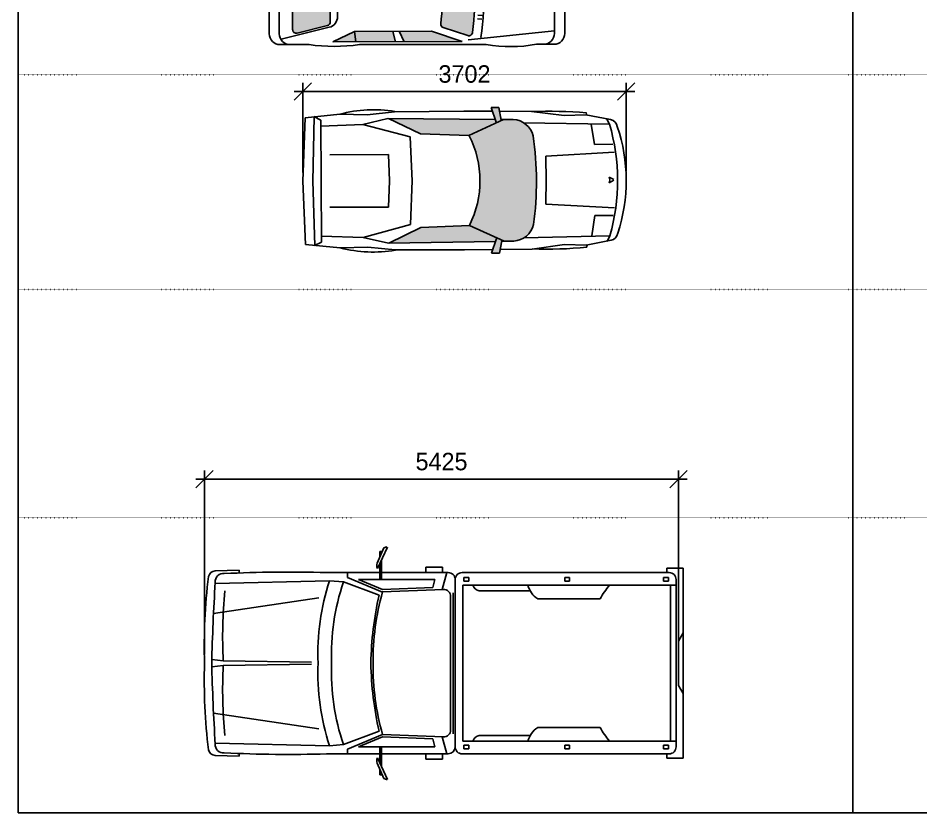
# Model space of a CAD drawing. Header units: millimetres. Extents: x 85290 to 188623, y -54691 to 10726.
# Drawn here: x 85290 to 95623, y -54691 to -45594 of the extents above; entities that cross this region are included whole.
import ezdxf

# ---------------------------------------------------------------- set-up
doc = ezdxf.new("R2010")
doc.units = ezdxf.units.MM
doc.linetypes.add('ACAD_ISO07W100', pattern=[3, 0, -3])
doc.layers.add('AUTO', color=150, linetype='Continuous')
doc.layers.add('RAZMER', color=5, linetype='Continuous')
doc.styles.add('WROMLATS', font='wromlats.shx', dxfattribs={"bigfont": 'bigfont.shx'})
doc.dimstyles.new('juka', dxfattribs={"dimscale": 100, "dimtxt": 2, "dimasz": 2, "dimexe": 1, "dimexo": 1, "dimgap": 1, "dimtad": 1, "dimtoh": 1, "dimdec": 0, "dimzin": 0, "dimdsep": 46, "dimtxsty": 'WROMLATS', "dimblk": 'OBLIQUE', "dimcen": -3, "dimdle": 1, "dimclrd": 256, "dimclre": 256, "dimclrt": 256, "dimadec": 0, "dimazin": 0, "dimtfac": 1, "dimtdec": 0, "dimtix": 1, "dimtmove": 2, "dimatfit": 3, "dimldrblk": 'ORIGIN2', "dimfxl": 1, "dimtvp": 2.5, "dimtolj": 1, "dimtzin": 0, "dimarcsym": 0})

# ---------------------------------------------------------------- blocks, each defined once
blk = doc.blocks.new('A_08')
h = blk.add_hatch(color=256)
h.paths.add_polyline_path([(-680.3581286573135, -104.688244880308), (-714.595211031552, -153.483017742823), (-679.3010708286565, -163.7212221270456), (-652.9580380275511, -112.3577849333669), (-641.6160868383631, -115.5325024954072), (-779.2130054578465, 3.238272845323081), (-1004.099884218318, 60.36877426590945), (-1170.298436974295, 32.45060144794115)])
h.paths.add_polyline_path([(-658.8333298522011, 416.0793647390528), (-478.9642170438456, 442.280726255718), (-490.234971752312, 445.6996115447109), (-484.8427237760152, 503.1720546753932), (-520.1082928808737, 513.5082434016949), (-517.4630646433579, 453.9590164059628), (-1004.327885864928, 601.6452200367785), (-879.181792453488, 488.7743264657183)])
h = blk.add_hatch(color=256)
edge = h.paths.add_edge_path()
edge.add_arc((-469.6731895103458, 331.2864055185782), 103.6500229795049, -2.328047717639896, 70.23423746243002)
edge.add_line((-434.6212776449429, 428.8296817513037), (-478.9642170438547, 442.2807262556889))
edge.add_line((-478.9642170438456, 442.280726255718), (-658.5989592887754, 416.1135052747341))
edge.add_arc((-1127.497833196336, 328.7652951011405), 476.9652647439966, -43.06446182564679, 10.55231758210249, ccw=False)
edge.add_line((-779.0337158241855, 3.083513792473241), (-641.6160868383495, -115.5325024953781))
edge.add_line((-641.6160868383631, -115.5325024954072), (-596.9930365525997, -128.0229090444045))
edge.add_arc((-574.1241266045163, -26.92721071136475), 103.650022979506, 257.2536182940331, 329.8159034740924)
edge.add_arc((-1853.451420043371, 540.4449437730218), 1502.569334557883, -24.34839396070389, -8.163750282840457)
for p, q in [((-1480.85735031707, 431.2023036220635), (-1384.288109301702, 717.5591736828355)), ((-1340.956499413574, 712.2160420475266), (-1435.30024139434, 416.717834466559)), ((-1384.288109301702, 717.5591736828355), (-1220.914664325606, 687.9737356751284)), ((-1342.427139449333, 711.7038522722723), (-1315.197586918763, 686.178942654311)), ((-1315.197586918763, 686.178942654311), (-1396.979563657575, 405.8634976108588)), ((-1129.213041219578, 610.1620597367728), (-1323.011781969231, 659.3950514994649)), ((-1220.914664325606, 687.9737356751284), (-1095.658073380415, 648.0545844909793)), ((-1095.658073380415, 648.0545844909793), (-967.6280435060435, 624.6779477575328)), ((-1129.213041219578, 610.1620597367728), (-1006.44868438772, 602.2885457996163)), ((-1129.213041219578, 610.1620597367728), (-930.4057211100699, 489.0734838225908)), ((-967.6280435060435, 624.6779477575328), (-649.3004417584107, 534.2071622614603)), ((-1006.44868438772, 602.2885457996163), (-517.463064642594, 453.9590164057299)), ((-879.181792453488, 488.7743264657329), (-1004.327885864928, 601.6452200367494)), ((-649.3004417584107, 534.2071622614603), (-519.292896222647, 495.1520804233005)), ((-1321.809777992581, 514.9402626829542), (-1053.15467843138, 437.1418206276721)), ((-930.4057211100699, 489.0734838225908), (-979.8430582064029, 284.357139642103)), ((-658.8333298522011, 416.0793647390674), (-879.181792453488, 488.7743264657329)), ((-516.8310205983707, 439.7304769655748), (-520.1082928808737, 513.5082434016804)), ((-520.1082928808737, 513.5082434016804), (-484.8427237760152, 503.1720546753932)), ((-484.8427237760152, 503.1720546753932), (-490.5271861253241, 442.5850897331984)), ((-486.5189203058399, 485.3065725630004), (-339.6439286718451, 441.1844041563891)), ((-1480.535653633975, 432.3055597094353), (-1553.011602011426, 138.9233648724039)), ((-1053.15467843138, 437.1418206276721), (-1083.872598639206, 315.6023392112693)), ((-478.9642170425541, 442.2807262559363), (-658.8333298522011, 416.0793647390674)), ((-490.2349717528577, 445.6996115448565), (-434.6212776560205, 428.829681754738)), ((-339.6439286718451, 441.1844041563891), (-196.9670819670282, 377.6721785000118)), ((-1513.59921089204, 120.139305209028), (-1434.333278068039, 420.0340271165769)), ((-1477.882921011584, 128.2509483806061), (-1396.184339960133, 408.5907106383238)), ((-393.6081766505558, 400.5960540267697), (-0.9752934145089966, 277.9527753048897)), ((-196.9670819670282, 377.6721785000118), (-96.99907717587485, 352.5221840896265)), ((-96.99907717587485, 352.5221840896265), (10.23601099070584, 296.5479346813081)), ((-92.76691491647944, 360.5253909817256), (-92.66198514702955, 346.7235057761864)), ((-1123.055957445791, 197.4159681704768), (-1083.634848679172, 316.4177007132239)), ((-84.45781750551396, 302.6282155807858), (-96.58469660263654, 205.2571422296896)), ((-0.9752934145089966, 277.9527753048897), (-6.325112294503924, 307.5713309845887)), ((-1391.421748537938, 276.2065912037506), (-1123.055957445791, 197.4159681704768)), ((-1047.456663495046, 87.64825470244978), (-979.1154548902759, 286.852449136728)), ((-335.7246186975281, 217.056540501304), (-368.2067653500289, 103.0140345537948)), ((-17.38215980872701, 143.3708611973416), (-335.7246186975281, 217.056540501304)), ((-96.58469660263654, 205.2571422296896), (-12.51327005245548, 180.6161636948818)), ((-1553.011602011426, 138.9233648724039), (-1399.340912161093, 76.06240921320568)), ((-1280.188900894642, 92.39161016319122), (-1470.076694343958, 155.0371630222216)), ((-1514.564077686979, 121.3616605381831), (-1477.882921011584, 128.2509483806061)), ((-1280.188900894642, 92.39161016319122), (-1172.432632415917, 33.04798258957453)), ((-1280.188900894642, 92.39161016319122), (-1047.456663495046, 87.64825470244978)), ((-399.7722245952682, -2.594188901115558), (-365.8683104412339, 111.0337461291201)), ((-1399.340912161093, 76.06240921320568), (-1272.259162102642, 42.40262596149114)), ((-1004.099884218318, 60.3687742658949), (-1170.298436974295, 32.45060144794115)), ((-779.2130054578465, 3.238272845352185), (-1004.099884218318, 60.3687742658949)), ((-1272.259162102642, 42.40262596149114), (-1151.729876801324, -6.697751627565594)), ((-1172.432632415917, 33.04798258957453), (-680.3581286565313, -104.6882448805118)), ((-641.6160868394363, -115.5325024944468), (-779.2130054578465, 3.238272845352185)), ((-75.29190941071283, 21.08789601619355), (-81.87886063872247, 9.42716389677662)), ((-81.87886063872247, 9.42716389677662), (-56.59304113457983, 14.72122124244925)), ((-74.82626407890712, 22.68482279179443), (-74.11350095835223, 36.05840005236678)), ((-74.11350095835223, 36.05840005236678), (-55.63597848314748, 18.00345961064158)), ((-1151.729876801324, -6.697751627565594), (-834.6652697811951, -101.4999669911631)), ((-91.71672021419545, -111.5588927568606), (-399.7722245952682, -2.594188901115558)), ((-834.6652697811951, -101.4999669911631), (-704.0415649858605, -138.441935795694)), ((-672.1776080785421, -93.02934710458794), (-714.595211031552, -153.483017742823)), ((-679.3010708286565, -163.7212221270456), (-651.5304677734603, -109.5743197325501)), ((-652.9580380280968, -112.3577849332505), (-596.9930365637592, -128.0229090412322)), ((-547.2326456396022, -126.2577790638024), (-150.216044591376, -233.8671341683075)), ((-233.877497490972, -209.8053287468647), (-191.7689775720428, -121.1765542297362)), ((-191.7689775720428, -121.1765542297362), (-107.6294388936149, -145.5839427896572)), ((-714.595211031552, -153.483017742823), (-679.3010708286565, -163.7212221270456)), ((-671.1122597099948, -147.7547429166443), (-523.5411670479116, -189.4896386623295)), ((-523.5411670479116, -189.4896386623295), (-369.088539572127, -212.6169225340564)), ((-369.088539572127, -212.6169225340564), (-271.2701884443195, -245.1391362256836)), ((-272.0028515620161, -254.1627564904629), (-264.4961520324759, -242.5803341347491)), ((-271.2701884443195, -245.1391362256836), (-150.7562991124778, -255.573847962718)), ((-150.216044591376, -233.8671341683075), (-170.646759412426, -255.9683851396985))]:
    blk.add_line(p, q)
for centre, radius, start, end in [((-1238.837356092004, 51.93656410324911), 636.289640415968, 64.54937536438085, 88.38590734442133), ((-882.759538333572, -1682.144823672337), 2190.75959129767, 68.82443297992889, 75.63412331457475), ((-1127.497833196336, 328.765295101126), 476.965264743996, 317.1193559922831, 10.36849976427512), ((-469.6731895103458, 331.2864055185637), 103.6500229795051, 357.6719522842984, 70.23423746909734), ((-1853.451420043362, 540.4449437730509), 1502.569334557884, 335.6516060390429, 351.8362497174147), ((-967.3620175084088, 282.0715479817736), 966.3955012275619, 327.7320508144358, 359.7558049417858), ((-8.27325895899412, 261.0880005884392), 40, 352.8521448773304, 62.43647677690924), ((-769.4750628935581, 224.3700064665027), 801.519664273324, 325.2183061785394, 2.269549577949832), ((-1072.598500371774, 622.0513311137038), 636.289640415968, 239.1019484120573, 262.938480392028), ((-574.1241266045072, -26.9272107113502), 103.6500229795051, 257.2536182873225, 329.8159034720531), ((159.7051454236534, 1892.979101008037), 2190.75959129767, 251.8537324419144, 258.6634227766481), ((-147.3058036002076, -215.7229498454253), 40, 265.0513789794204, 334.6357108791357)]:
    blk.add_arc(centre, radius, start, end)
blk = doc.blocks.new('a_5')
blk.add_hatch(color=256).paths.add_polyline_path([(-1306.043575680456, 157.809398344767), (-1306.722347501537, 152.5932843331175), (-1305.80387293077, 147.4239198612504), (-1303.073567901371, 142.369615966094), (-1298.105724505087, 138.0409174407996), (-1290.234327826592, 135.7316875736396), (-1140.949145786034, 128.8954474156326), (-1133.326958978957, 130.2991690571089), (-1129.558405335866, 132.5336737712641), (-1123.583559844333, 141.3546595847019), (-1120.989656608042, 150.250429328853), (-1092.124205417058, 249.244255992453), (-1067.602940064573, 333.3397331708657), (-1037.831875285683, 435.439354161128), (-1023.256026717399, 498.5777100812138), (-1025.671104673204, 502.779890730706), (-1030.662462421618, 507.1227465223474), (-1086.295625101822, 539.1006242867479), (-1153.02488360539, 577.4564845330533), (-1160.225624503676, 581.5954577175071), (-1175.280175853024, 582.6491774112092), (-1185.423499543506, 571.4749738139435), (-1190.136990881595, 555.3100933953447), (-1204.103263812896, 507.4128733444413), (-1230.302470429928, 417.5629061651234), (-1260.480570609959, 314.0673556950132), (-1286.328132600429, 225.4233509182286), (-1297.506127553682, 187.0885076398936)])
h = blk.add_hatch(color=256)
h.paths.add_polyline_path([(-546.1081874934912, -124.8616586019652), (-672.2066557171215, -36.62293686713929), (-820.8954136466505, 6.732980935652449), (-812.4519158657536, -47.19891559843745)])
h.paths.add_polyline_path([(-851.1302251079783, -35.92076908886338), (-849.0941242202748, 14.95539798183381), (-1024.715944341671, 66.16468443756094), (-1033.384058647547, 17.22233558303924)])
h.paths.add_polyline_path([(-1024.715944341671, 66.16468443756094), (-1138.585019291793, 47.89771592771285), (-1033.384058647547, 17.22233558303924)])
h.paths.add_polyline_path([(-880.6862020375188, 540.8983592604454), (-985.8871626817158, 571.57373960513), (-899.682029257197, 494.9674517443382)])
h.paths.add_polyline_path([(-724.0602091358091, 443.7581652885747), (-698.432368497844, 487.755254588481), (-880.6862020375152, 540.8983592604509), (-899.682029257197, 494.9674517443382)])
h.paths.add_polyline_path([(-547.1727406327095, 392.1798304395816), (-393.4103308834215, 398.8143650753391), (-659.7540592556647, 476.4771080789124), (-695.8614985622385, 435.5357482424042)])
h = blk.add_hatch(color=256)
edge = h.paths.add_edge_path()
edge.add_arc((-375.3003823155464, 346.1862587535397), 17.25844854136584, -9.141437074503742, 91.51100316456463)
edge.add_line((-375.7554690242755, 363.4387061782545), (-498.7277294177097, 359.7622565610272))
edge.add_arc((-498.1685963381692, 342.4193394039685), 17.35192800000016, 91.84656784036727, 169.7183548787413)
edge.add_arc((-2211.812619625285, 644.938871379185), 1722.790187822351, -22.503257650559874, -10.008883866922474, ccw=False)
edge.add_arc((-604.1373742809224, -20.99969933697139), 17.35191899999995, 157.7695018779899, 235.6383828780497)
edge.add_line((-613.9310424932223, -35.32356599126615), (-512.2066333020289, -104.5192342183236))
edge.add_arc((-502.5500235703462, -90.21524446160947), 17.25845399999997, 235.9767518713595, 336.6293213673843)
edge.add_arc((-2222.428651508587, 648.0345034799684), 1888.887422438981, -23.23247377498619, -9.279674336680621)
at = {"linetype": 'Continuous'}
for p, q in [((-1090.861306814791, 616.0254604652291), (-1223.248469695436, 654.6280221648321)), ((-1287.52491561968, 619.3736180703345), (-1418.640762534677, 169.7129163562768)), ((-1241.607075860682, 605.984508402631), (-1372.722922775676, 156.3238066885751)), ((-1021.252712759594, 509.8171273849221), (-1226.125819131823, 627.6172690792318)), ((-1306.043575680456, 157.809398344767), (-1185.423499543506, 571.4749738139435)), ((-1030.662443607461, 507.1227695599282), (-1160.225624503676, 581.5954577175071)), ((-393.4103308834215, 398.8143650753391), (-985.8871626817158, 571.57373960513)), ((-985.8871626817158, 571.57373960513), (-899.682029257197, 494.9674517443382)), ((-880.6862020375279, 540.8983592604218), (-899.682029257197, 494.9674517443382)), ((-279.3761205397382, 379.4057891179145), (-860.0064509979525, 548.7108612141619)), ((-1123.583559844333, 141.3546595847019), (-1022.71499553566, 487.2825685202915)), ((-899.682029257197, 494.9674517443382), (-547.1727406327095, 392.1798304395816)), ((-698.4323684978476, 487.7552545884773), (-724.0602091358046, 443.7581652885874)), ((-659.7540592556647, 476.4771080789124), (-695.8614985622175, 435.5357482424297)), ((-997.3302217165906, 450.3829848136029), (-1083.097285978146, 156.2455543867291)), ((-547.1727406327095, 392.1798304395816), (-393.4103308834215, 398.8143650753391)), ((-498.7286079145938, 359.7622302969794), (-375.8767654275412, 363.4350798310297)), ((-368.3835444707743, 382.7279667065941), (14.50244380507002, 227.193390812241)), ((30.30351936303441, 289.1067967813051), (-49.93879021922339, 312.5045238657131)), ((-333.1952749028328, 270.186904846687), (-353.0215737053827, 274.1553212007329)), ((-344.7676150766497, 215.9941165847049), (-364.5475478039093, 220.4983203244883)), ((-340.7294572703991, 233.9873770927425), (-360.553678122656, 238.3396950777242)), ((-336.8790470149429, 252.0903095793255), (-356.7116830365935, 256.225364076703)), ((17.86817250795912, 238.7361292829646), (-113.2476744069722, -210.9245724310404)), ((65.55792345746568, 224.8303508570043), (-65.55792345746568, -224.8303508570025)), ((-353.3797069151983, 180.0539677648248), (-373.041546373724, 184.9631713833278)), ((-349.0230338510587, 198.0092798862952), (-368.6932971190968, 202.7012225367362)), ((-1135.21515085328, 118.9838979319575), (-1371.295067357148, 129.7605449667935)), ((-1140.94914578599, 128.8954474156344), (-1290.234327826592, 135.7316875736396)), ((-367.6436559362642, 126.426294806035), (-387.1283504527887, 131.9430155231221)), ((-362.7153250501565, 144.2698544793475), (-382.2738297491774, 149.5334437920264)), ((-357.9536434669985, 162.1070708127008), (-377.5564337716946, 167.2187830108269)), ((-1250.999195559526, 66.83390873254757), (-1383.386358440184, 105.4364704320324)), ((-377.9770361405585, 90.98805371562958), (-397.3731594457909, 96.80852866188616)), ((-372.7090917485962, 108.6776496839739), (-392.1495006594464, 114.3462475156066)), ((-1138.585019291793, 47.89771592771285), (-1024.715944341671, 66.16468443756094)), ((-546.1081874934912, -124.8616586019652), (-1138.585019291793, 47.89771592771285)), ((-1033.384058647543, 17.22233558305379), (-1024.715944341671, 66.16468443756094)), ((-1024.715944341671, 66.16468443756094), (-672.2066557171215, -36.62293686713929)), ((-394.7722819249825, 38.09847754327893), (-413.991260288321, 44.52646958812147)), ((-388.9833111761732, 55.69108461157884), (-408.2613386932348, 61.91656807679101)), ((-383.4116125549913, 73.29210936856543), (-402.73392567772, 79.36571571922286)), ((-851.1302251079737, -35.92076908887066), (-849.0941242202784, 14.95539798181017)), ((-812.4519158657454, -47.19891559850294), (-820.8954136466414, 6.73298093559788)), ((-406.8269504949944, 3.162144182466363), (-425.9278355895326, 9.995136106079372)), ((-400.7489890650681, 20.61554857439296), (-419.8582979691796, 27.23127952989671)), ((-439.514009284539, -169.7857626148179), (-1020.144339742701, -0.4806905186342192)), ((-672.2066557171215, -36.62293686713929), (-546.1081874934912, -124.8616586019652)), ((-613.9310424931768, -35.32356599129525), (-512.3069229922489, -104.4510144843771)), ((-426.1957068190836, -48.75729952760958), (-445.0477172588312, -41.44756937207421)), ((-419.5756207844183, -31.51689935417744), (-438.5225396545015, -24.34428528453464)), ((-413.0926508354737, -14.18159075036601), (-432.1492478050236, -7.196713071945851)), ((-516.35756955443, -124.7477162116975), (-109.8819457040786, -199.3818339603131)), ((-129.8343693817583, -260.0847549514328), (-210.076678963967, -236.6870278670831))]:
    blk.add_line(p, q, dxfattribs=at)
for centre, radius, start, end in [((-1237.810237832411, 604.9549615754113), 51.763482, 73.66137787821036, 163.8263538782322), ((-1191.831093544829, 591.4542656891972), 51.853392, 73.76107887822586, 163.7268078782562), ((-1203.957707796853, -201.3521441522789), 825.1648379999999, 65.36557087822885, 82.12228487824062), ((-1168.838591367974, 566.6109876902974), 17.283447, 60.11001687821951, 163.654755878252), ((-1039.306298808705, 492.1483823834988), 17.290098, 343.6549078782052, 60.00463987824983), ((-1047.141097184162, 464.8654188102228), 51.87354299999998, 343.7883008782743, 60.06167687820743), ((-2211.812619625277, 644.9388713791886), 1722.790187822351, 337.4967423493979, 349.9911161330636), ((-498.1685963381656, 342.4193394039703), 17.351928, 91.84945787822073, 169.7183548781905), ((-2201.88009721693, 642.0427060921793), 1910.461626, 336.1110388782298, 351.3768168782399), ((-375.3003823155418, 346.1862587535397), 17.25844854136587, 350.5795390088779, 91.9138720239198), ((-349.8565048663691, -289.1834366568546), 672.293862, 63.50555487824707, 83.98230087821784), ((-2222.428651508583, 648.0345034799702), 1888.887422438979, 336.7700750205526, 350.7177762710093), ((-31.91643830185558, 253.2366198940381), 51.85337399999999, 343.7610328781951, 73.72683787824128), ((15.77331264765053, 239.3308414680796), 51.85337399999999, 343.7610328781951, 73.72683787824128), ((-1368.967775394907, 155.1512821339911), 51.763374, 163.6614998781857, 253.8264698782315), ((-1322.938263726067, 141.8233207610028), 51.85341, 163.7610558782355, 253.7267768782263), ((-1289.443625927702, 152.9970291459085), 17.283438, 163.8329868782448, 267.3778538782194), ((-1140.18991368307, 146.1688679067647), 17.290098, 267.4832538782235, 343.833069878215), ((-1132.885673488332, 170.8051106455569), 51.87354299999998, 267.4261638782147, 343.6995548782696), ((-907.0480770034624, 816.8969544090432), 825.164775, 245.3655628782307, 262.1222998782369), ((-604.1373742809269, -20.99969933696229), 17.351919, 157.7695018782606, 235.6383828782486), ((-502.5500235703416, -90.21524446160947), 17.258454, 235.5740748782305, 336.9082798781992), ((-139.5962946372579, 431.9021979078534), 672.293862, 243.5055548782471, 263.9823008782178), ((-163.0236185606295, -196.3943595948367), 51.853383, 253.7610248782271, 343.7268228781987), ((-115.3338676111275, -210.300138020797), 51.853383, 253.7610248782271, 343.7268228781987)]:
    blk.add_arc(centre, radius, start, end, dxfattribs=at)
blk = doc.blocks.new('a_14')
at = {"linetype": 'Continuous'}
for p, q in [((-637.1734786704183, 405.7174597159028), (-622.8440995253623, 437.697568718344)), ((-636.4650663509965, 394.6431943140924), (-615.6251753568649, 439.4056872054935)), ((-627.7228625565767, 430.0270995274186), (-631.3508388623595, 430.0270995274186)), ((-631.3508388623595, 418.7121611349285), (-631.3508388623595, 430.0270995274186)), ((-627.7228625565767, 426.8095924183726), (-627.7228625565767, 430.0270995274186)), ((-627.7228625565767, 413.4211943149567), (-627.7228625565767, 371.9259668253362)), ((-631.3508388623595, 405.628364931792), (-631.3508388623595, 371.9259668253362)), ((-535.6685402840376, 386.2588151656091), (-535.6685402840376, 397.4456066377461)), ((-535.6685402840376, 397.4456066377461), (-501.0968957357109, 397.4456066377461)), ((-501.0968957357109, 397.4456066377461), (-501.0968957357109, 386.2588151656091)), ((-34.06774407625198, 386.2588151656091), (-34.06774407625198, 395.2917298562825)), ((-34.06774407625198, 395.2917298562825), (0, 395.2917298562825)), ((0, 395.2917298562825), (0, 197.646009478718)), ((-974.1422085314989, 389.6602985784411), (-924.1370616108179, 391.0609241686761)), ((-924.1370616108179, 391.0609241686761), (-924.1370616108179, 385.475772511214)), ((-742.5256540291011, 386.2588151656091), (-488.9563981033862, 386.2588151656091)), ((-698.5508341230452, 376.2773981057107), (-698.5803412310779, 386.2588151656091)), ((-625.7977962084115, 345.66204739362), (-698.5508341230452, 376.2773981057107)), ((-534.1559668257833, 386.2588151656091), (-501.6039810404181, 386.2588151656091)), ((-501.4894312806427, 350.9119383916259), (-491.9719952568412, 386.2588151656091)), ((-460.1223507113755, 386.2588151656091), (-29.30121327191591, 386.2588151656091)), ((-456.587227486074, 375.935488153249), (-446.2103838846087, 375.935488153249)), ((-456.587227486074, 368.1345545016229), (-456.587227486074, 375.935488153249)), ((-446.2103838846087, 375.935488153249), (-446.2103838846087, 368.1345545016229)), ((-246.7052606604993, 375.935488153249), (-236.3281279616058, 375.935488153249)), ((-246.7052606604993, 368.1345545016229), (-246.7052606604993, 375.935488153249)), ((-236.3281279616058, 375.935488153249), (-236.3281279616058, 368.1345545016229)), ((-40.86318009346724, 375.935488153249), (-30.48604739457369, 375.935488153249)), ((-40.86318009346724, 368.1345545016229), (-40.86318009346724, 375.935488153249)), ((-30.48604739457369, 375.935488153249), (-30.48604739457369, 368.1345545016229)), ((-736.1649810448289, 369.3541042655706), (-973.9612748809159, 363.7044454962015)), ((-706.8597156368196, 366.9095165878534), (-736.1649810448289, 369.3541042655706)), ((-706.8597156368196, 366.9095165878534), (-633.0329194292426, 339.3305924162269)), ((-625.4879905208945, 350.9697914682329), (-675.8072843626142, 371.7940616123378)), ((-675.8072843626142, 371.7940616123378), (-517.2006350718439, 371.7940616123378)), ((-517.2006350718439, 371.7940616123378), (-521.1878767758608, 355.0461326986551)), ((-474.5393744073808, 371.8417914696038), (-474.5393744073808, 197.646009478718)), ((-458.8689573444426, 197.646009478718), (-458.8689573444426, 359.7585687227547)), ((-458.8689573444426, 359.7585687227547), (-14.88418957218528, 359.7585687227547)), ((-446.2103838846087, 368.1345545016229), (-456.587227486074, 368.1345545016229)), ((-236.3281279616058, 368.1345545016229), (-246.7052606604993, 368.1345545016229)), ((-30.48604739457369, 368.1345545016229), (-40.86318009346724, 368.1345545016229)), ((-26.4270663484931, 359.7585687227547), (-26.4270663484931, 197.646009478718)), ((-14.88418957218528, 371.8417914696038), (-14.88418957218528, 197.646009478718)), ((-625.7269241698086, 345.9177582934499), (-499.0465781986713, 351.0102890990674)), ((-521.1878767758608, 355.0461326986551), (-625.4879905208945, 350.9697914682329)), ((-478.7305497601628, 344.3108862563968), (-478.7305497601628, 197.646009478718)), ((-424.6863791458309, 347.9886161126196), (-318.3559052124619, 347.9886161126196)), ((-977.3845971561968, 301.3262274898589), (-758.5457914657891, 333.9325971566141)), ((-484.050445497036, 336.6045450232923), (-484.050445497036, 197.646009478718)), ((-302.9015734605491, 331.4026729874313), (-172.8289999961853, 331.4026729874313)), ((-9.796578198671341, 243.8163554519415), (0, 260.7586729861796)), ((-9.796578198671341, 197.646009478718), (-9.796578198671341, 243.8163554519415)), ((-957.208279620856, 202.5522511824965), (-980.9879810400307, 205.2273838855326)), ((-957.208279620856, 192.7394786737859), (-980.9879810400307, 190.0643459707499)), ((-957.208279620856, 202.5522511824965), (-773.3293127939105, 199.7764549739659)), ((-957.208279620856, 192.7394786737859), (-773.3293127939105, 195.5152748823166)), ((-484.050445497036, 58.68718009442091), (-484.050445497036, 197.646009478718)), ((-478.7305497601628, 50.9808435998857), (-478.7305497601628, 197.646009478718)), ((-474.5393744073808, 23.44993839040399), (-474.5393744073808, 197.646009478718)), ((-458.8689573444426, 197.646009478718), (-458.8689573444426, 35.53316113725305)), ((-26.4270663484931, 35.53316113725305), (-26.4270663484931, 197.646009478718)), ((-14.88418957218528, 23.44993839040399), (-14.88418957218528, 197.646009478718)), ((-9.796578198671341, 197.646009478718), (-9.796578198671341, 151.475374404341)), ((0, 0), (0, 197.646009478718)), ((-9.796578198671341, 151.475374404341), (0, 134.5330568738282)), ((-977.3845971561968, 93.9655023701489), (-758.5457914657891, 61.35942180082202)), ((-302.9015734605491, 63.88905687257648), (-172.8289999961853, 63.88905687257648)), ((-706.8597156368196, 28.38250236958265), (-633.0329194292426, 55.9611374437809)), ((-625.7977962084115, 49.62968246638775), (-698.5508341230452, 19.01433175429702)), ((-625.4879905208945, 44.3219383880496), (-675.8072843626142, 23.49795734882355)), ((-625.7269241698086, 49.37426066398621), (-499.0465781986713, 44.28172985836864)), ((-521.1878767758608, 40.24559715762734), (-625.4879905208945, 44.3219383880496)), ((-517.2006350718439, 23.49795734882355), (-521.1878767758608, 40.24559715762734)), ((-501.4894312806427, 44.37979146838188), (-491.9719952568412, 9.032914690673351)), ((-424.6863791458309, 47.30340284481645), (-318.3559052124619, 47.30340284481645)), ((-736.1649810448289, 25.93762559443712), (-973.9612748809159, 31.58757346123457)), ((-706.8597156368196, 28.38250236958265), (-736.1649810448289, 25.93762559443712)), ((-698.5508341230452, 19.01433175429702), (-698.5803412310779, 9.032914690673351)), ((-675.8072843626142, 23.49795734882355), (-517.2006350718439, 23.49795734882355)), ((-631.3508388623595, -10.33634597063065), (-631.3508388623595, 23.36576303094625)), ((-627.7228625565767, -18.12917535752058), (-627.7228625565767, 23.36576303094625)), ((-458.8689573444426, 35.53316113725305), (-14.88418957218528, 35.53316113725305)), ((-446.2103838846087, 27.1571706160903), (-456.587227486074, 27.1571706160903)), ((-456.587227486074, 27.1571706160903), (-456.587227486074, 19.35624170675874)), ((-456.587227486074, 19.35624170675874), (-446.2103838846087, 19.35624170675874)), ((-446.2103838846087, 19.35624170675874), (-446.2103838846087, 27.1571706160903)), ((-236.3281279616058, 27.1571706160903), (-246.7052606604993, 27.1571706160903)), ((-246.7052606604993, 27.1571706160903), (-246.7052606604993, 19.35624170675874)), ((-246.7052606604993, 19.35624170675874), (-236.3281279616058, 19.35624170675874)), ((-236.3281279616058, 19.35624170675874), (-236.3281279616058, 27.1571706160903)), ((-30.48604739457369, 27.1571706160903), (-40.86318009346724, 27.1571706160903)), ((-40.86318009346724, 27.1571706160903), (-40.86318009346724, 19.35624170675874)), ((-40.86318009346724, 19.35624170675874), (-30.48604739457369, 19.35624170675874)), ((-30.48604739457369, 19.35624170675874), (-30.48604739457369, 27.1571706160903)), ((-974.1422085314989, 5.631720378994942), (-924.1370616108179, 4.230805687606335)), ((-924.1370616108179, 4.230805687606335), (-924.1370616108179, 9.815957348793745)), ((-742.5256540291011, 9.032914690673351), (-488.9563981033862, 9.032914690673351)), ((-636.4650663509965, 0.6485355459153652), (-615.6251753568649, -44.11395734548569)), ((-535.6685402840376, 9.032914690673351), (-535.6685402840376, -2.153876777738333)), ((-534.1559668257833, 9.032914690673351), (-501.6039810404181, 9.032914690673351)), ((-501.0968957357109, -2.153876777738333), (-501.0968957357109, 9.032914690673351)), ((-460.1223507113755, 9.032914690673351), (-29.30121327191591, 9.032914690673351)), ((-34.06774407625198, 9.032914690673351), (-34.06774407625198, 0)), ((-34.06774407625198, 0), (0, 0)), ((-637.1734786704183, -10.42572985962033), (-622.8440995253623, -42.4058388620615)), ((-535.6685402840376, -2.153876777738333), (-501.0968957357109, -2.153876777738333)), ((-631.3508388623595, -23.42043602094054), (-631.3508388623595, -34.73536967113614)), ((-627.7228625565767, -34.73536967113614), (-631.3508388623595, -34.73536967113614)), ((-627.7228625565767, -31.51757346093655), (-627.7228625565767, -34.73536967113614))]:
    blk.add_line(p, q, dxfattribs=at)
for centre, radius, start, end in [((-615.3876492902637, 423.356838863343), 16.16314691943128, 92.03187600006743, 117.4726100000007), ((-621.6636066325009, 401.1500758305192), 16.16856872037915, 163.5892489999007, 203.7308039998988), ((222.3522322289646, 233.3579383902252), 1218.96608056872, 173.1850890000921, 181.6788330000522), ((-972.9452369660139, 374.169952608645), 15.53651184834123, 94.4185870001069, 165.7152400001575), ((-957.1899573430419, 367.5918767787516), 16.71808056872038, 82.23651900010938, 185.7416229999706), ((-821.4412369653583, -2372.040805686265), 2759.428341232227, 88.36119800008312, 92.77282700002573), ((-488.9561090059578, 371.8420805670321), 14.4167345971564, 359.9988400001958, 90.00115199994929), ((-460.1231090053916, 371.8425687178969), 14.41624644549763, 89.99698599997667, 180.0030820000928), ((-29.30049289017916, 371.8425497636199), 14.4162654028436, 359.9969789999083, 90.00287600010307), ((3589.70316587761, 81.96706635132432), 4572.352981042653, 176.439529000064, 178.5502779998035), ((-270.7875355444849, 217.4358720369637), 489.546028436019, 161.9212039999448, 182.3168029999744), ((-266.039881516248, 215.2056635059416), 466.1932843601896, 161.0095979999933, 182.1586150000421), ((-420.6200900450349, 366.1600616127253), 18.62085308056872, 200.1073910000406, 257.3865360000877), ((-275.421867299825, 372.5004502385855), 49.43846445497631, 194.9355470000341, 236.23164400004), ((-51.57839810475707, 268.4444834142923), 136.6215308056872, 138.0584110001992, 152.5598450000244), ((46.3587298579514, 251.9754786752164), 1004.783232227488, 174.5136109999815, 182.8193969999038), ((73.07368720322847, 182.5668388642371), 723.299, 167.4826969999868, 178.8054199999114), ((-105.5018009506166, 201.0203601904213), 540.0272748815167, 164.4359739999655, 180.3580169999133), ((-498.4681563973427, 336.6042037941515), 14.41769668246446, 0.001365000111451499, 92.29926299995495), ((222.3584502376616, 161.9341137446463), 1218.972303317536, 178.3211819999507, 186.8148960000031), ((3589.683786731213, 313.3236018940806), 4572.333312796208, 181.4497070001599, 183.560470999936), ((46.3587298579514, 143.3162559233606), 1004.783232227488, 177.1806030000962, 185.4863890000185), ((-270.7872464433312, 177.8559431284666), 489.5463175355451, 177.6831670001495, 198.0787960000552), ((-266.0420521311462, 180.0860284343362), 466.1911516587678, 177.8413389999661, 198.9904479998076), ((73.07318483665586, 212.7247962094843), 723.2984928909954, 181.194549999973, 192.5173030000132), ((-105.5056303329766, 194.2711469195783), 540.0234407582939, 179.6419220001464, 195.5640869999444), ((-498.4676872044802, 58.68731753528118), 14.41721800947867, 267.6987919999198, 359.9994510000959), ((-275.4238909929991, 22.79268720373511), 49.43616113744076, 123.7673109998687, 165.0654299998979), ((-51.57832227647305, 126.8472843579948), 136.6216113744076, 207.4401549999756, 221.9415740001581), ((-420.6192227490246, 29.13107109069824), 18.62190521327015, 102.6154859999131, 159.8918000000754), ((-957.1899526044726, 27.69985308125615), 16.71808056872038, 174.2583770000294, 277.7634580000466), ((-488.956616114825, 23.45013744011521), 14.41722274881517, 270.000854000013, 359.9992069998837), ((-460.1226729862392, 23.44963033124804), 14.41671563981043, 179.9987790001949, 270.0012819999102), ((-29.3009241707623, 23.44964928925037), 14.4167345971564, 269.9988400000915, 0.001150000063704761), ((-972.9458957314491, 21.12136492878199), 15.53577725118483, 194.283874999929, 265.5836179999371), ((-821.4412369653583, 2767.332535542548), 2759.428341232227, 267.2271729999742, 271.6387940000213), ((-621.6635687164962, -5.858327012509108), 16.16859715639811, 156.269302000048, 196.4107670000225), ((-615.3876161128283, -28.06501895934343), 16.16323696682464, 242.5274199999203, 267.9680179998991)]:
    blk.add_arc(centre, radius, start, end, dxfattribs=at)
blk = doc.blocks.new('_Oblique')
at = {"color": 0, "linetype": 'ByBlock', "lineweight": -2}
blk.add_line((-0.5, -0.5), (0.5, 0.5), dxfattribs=at)
blk = doc.blocks.new('*D104')
at = {"layer": 'Defpoints', "color": 0, "transparency": 16777216}
for p in [(88548.12523744392, -46435.56720744027), (88548.12523744392, -47462.22962827481), (92249.7526318452, -47445.84657939462)]:
    blk.add_point(p, dxfattribs=at)
at = {"layer": 'RAZMER', "lineweight": -2, "transparency": 16777216}
for p, q in [((88548.12523744392, -47362.22962827481), (88548.12523744392, -46335.56720744027)), ((92249.7526318452, -47345.84657939462), (92249.7526318452, -46335.56720744027)), ((92349.7526318452, -46435.56720744027), (88448.12523744392, -46435.56720744027))]:
    blk.add_line(p, q, dxfattribs=at)
at = {"layer": 'RAZMER', "lineweight": -2, "transparency": 16777216, "xscale": 200, "yscale": 200, "zscale": 200, "rotation": 180}
blk.add_blockref('_Oblique', (88548.12523744392, -46435.56720744027), dxfattribs=at)
at = {"layer": 'RAZMER', "lineweight": -2, "transparency": 16777216, "xscale": 200, "yscale": 200, "zscale": 200}
blk.add_blockref('_Oblique', (92249.7526318452, -46435.56720744027), dxfattribs=at)
at = {"layer": 'RAZMER', "transparency": 16777216, "insert": (90398.93893464457, -46235.56720744027), "char_height": 200, "attachment_point": 5, "style": 'WROMLATS'}
blk.add_mtext('\\A1;3702', dxfattribs=at)
blk = doc.blocks.new('_Origin2')
at = {"color": 0, "linetype": 'ByBlock', "lineweight": -2}
blk.add_line((-0.5, 0), (-1, 0), dxfattribs=at)
for radius in [0.5, 0.25]:
    blk.add_circle((0, 0), radius, dxfattribs=at)
blk = doc.blocks.new('*D108')
at = {"layer": 'Defpoints', "color": 0, "transparency": 16777216}
for p in [(87423.81331125014, -50870.80286321211), (87423.81331125014, -52977.03182552007), (92848.43049503074, -52977.03182552007)]:
    blk.add_point(p, dxfattribs=at)
at = {"layer": 'RAZMER', "lineweight": -2, "transparency": 16777216}
for p, q in [((87423.81331125014, -52877.03182552007), (87423.81331125014, -50770.80286321211)), ((92848.43049503074, -52877.03182552007), (92848.43049503074, -50770.80286321211)), ((92948.43049503074, -50870.80286321211), (87323.81331125014, -50870.80286321211))]:
    blk.add_line(p, q, dxfattribs=at)
at = {"layer": 'RAZMER', "lineweight": -2, "transparency": 16777216, "xscale": 200, "yscale": 200, "zscale": 200, "rotation": 180}
blk.add_blockref('_Oblique', (87423.81331125014, -50870.80286321211), dxfattribs=at)
at = {"layer": 'RAZMER', "lineweight": -2, "transparency": 16777216, "xscale": 200, "yscale": 200, "zscale": 200}
blk.add_blockref('_Oblique', (92848.43049503074, -50870.80286321211), dxfattribs=at)
at = {"layer": 'RAZMER', "transparency": 16777216, "insert": (90136.12190314045, -50670.80286321211), "char_height": 200, "attachment_point": 5, "style": 'WROMLATS'}
blk.add_mtext('\\A1;5425', dxfattribs=at)

msp = doc.modelspace()

# ---------------------------------------------------------------- linework, layer by layer
at = {"layer": 'RAZMER'}
for p, q in [((85289.70626230835, 10725.59779270361), (85289.70626230835, -54690.54694754178)), ((94842.39658475725, 10725.59779270361), (94842.39658475725, -54690.54694754178)), ((123147.4345175865, -54690.54694754178), (85289.70626230835, -54690.54694754178))]:
    msp.add_line(p, q, dxfattribs=at)
at = {"layer": 'RAZMER', "linetype": 'ACAD_ISO07W100'}
for p, q in [((123147.4345175865, -46244.80048322446), (85289.70626230835, -46244.80048322446)), ((123147.4345175865, -48701.74492503815), (85289.70626230835, -48701.74492503815)), ((123147.4345175865, -51312.24836181485), (85289.70626230835, -51312.24836181485))]:
    msp.add_line(p, q, dxfattribs=at)

# ---------------------------------------------------------------- block references
at = {"layer": 'AUTO'}
for name, p, xscale, yscale, zscale, rotation in [('a_5', (91546.34454697836, -45207.84726130859, -37.77755213400792), 2.400000000005815, 2.400000000005815, 2.400000000005815, 16.32068469828625), ('A_08', (92249.75263184555, -47445.84657939704), 2.39999999999419, 2.39999999999419, 2.39999999999419, 16.48831077601545)]:
    msp.add_blockref(name, p, dxfattribs=dict(at, xscale=xscale, yscale=yscale, zscale=zscale, rotation=rotation))
at = {"layer": 'AUTO', "xscale": 5.5, "yscale": 5.5, "zscale": 5.5}
msp.add_blockref('a_14', (92902.31167512343, -54064.08487765302), dxfattribs=at)

# ---------------------------------------------------------------- dimensions: what is measured, and where the dimension line sits
at = {"layer": 'RAZMER'}
for base, p1, p2, picture, middle in [((88548.12523744392, -46435.56720744027), (92249.7526318452, -47445.84657939462), (88548.12523744392, -47462.22962827481), '*D104', (90398.93893464457, -46235.56720744027)), ((87423.81331125014, -50870.80286321211), (92848.43049503074, -52977.03182552007), (87423.81331125014, -52977.03182552007), '*D108', (90136.12190314045, -50670.80286321211))]:
    dim = msp.add_linear_dim(base=base, p1=p1, p2=p2, dimstyle='juka', dxfattribs=at)
    dim.commit()
    dim.dimension.update_dxf_attribs({"geometry": picture, "text_midpoint": middle})

doc.saveas('drawing.dxf')
